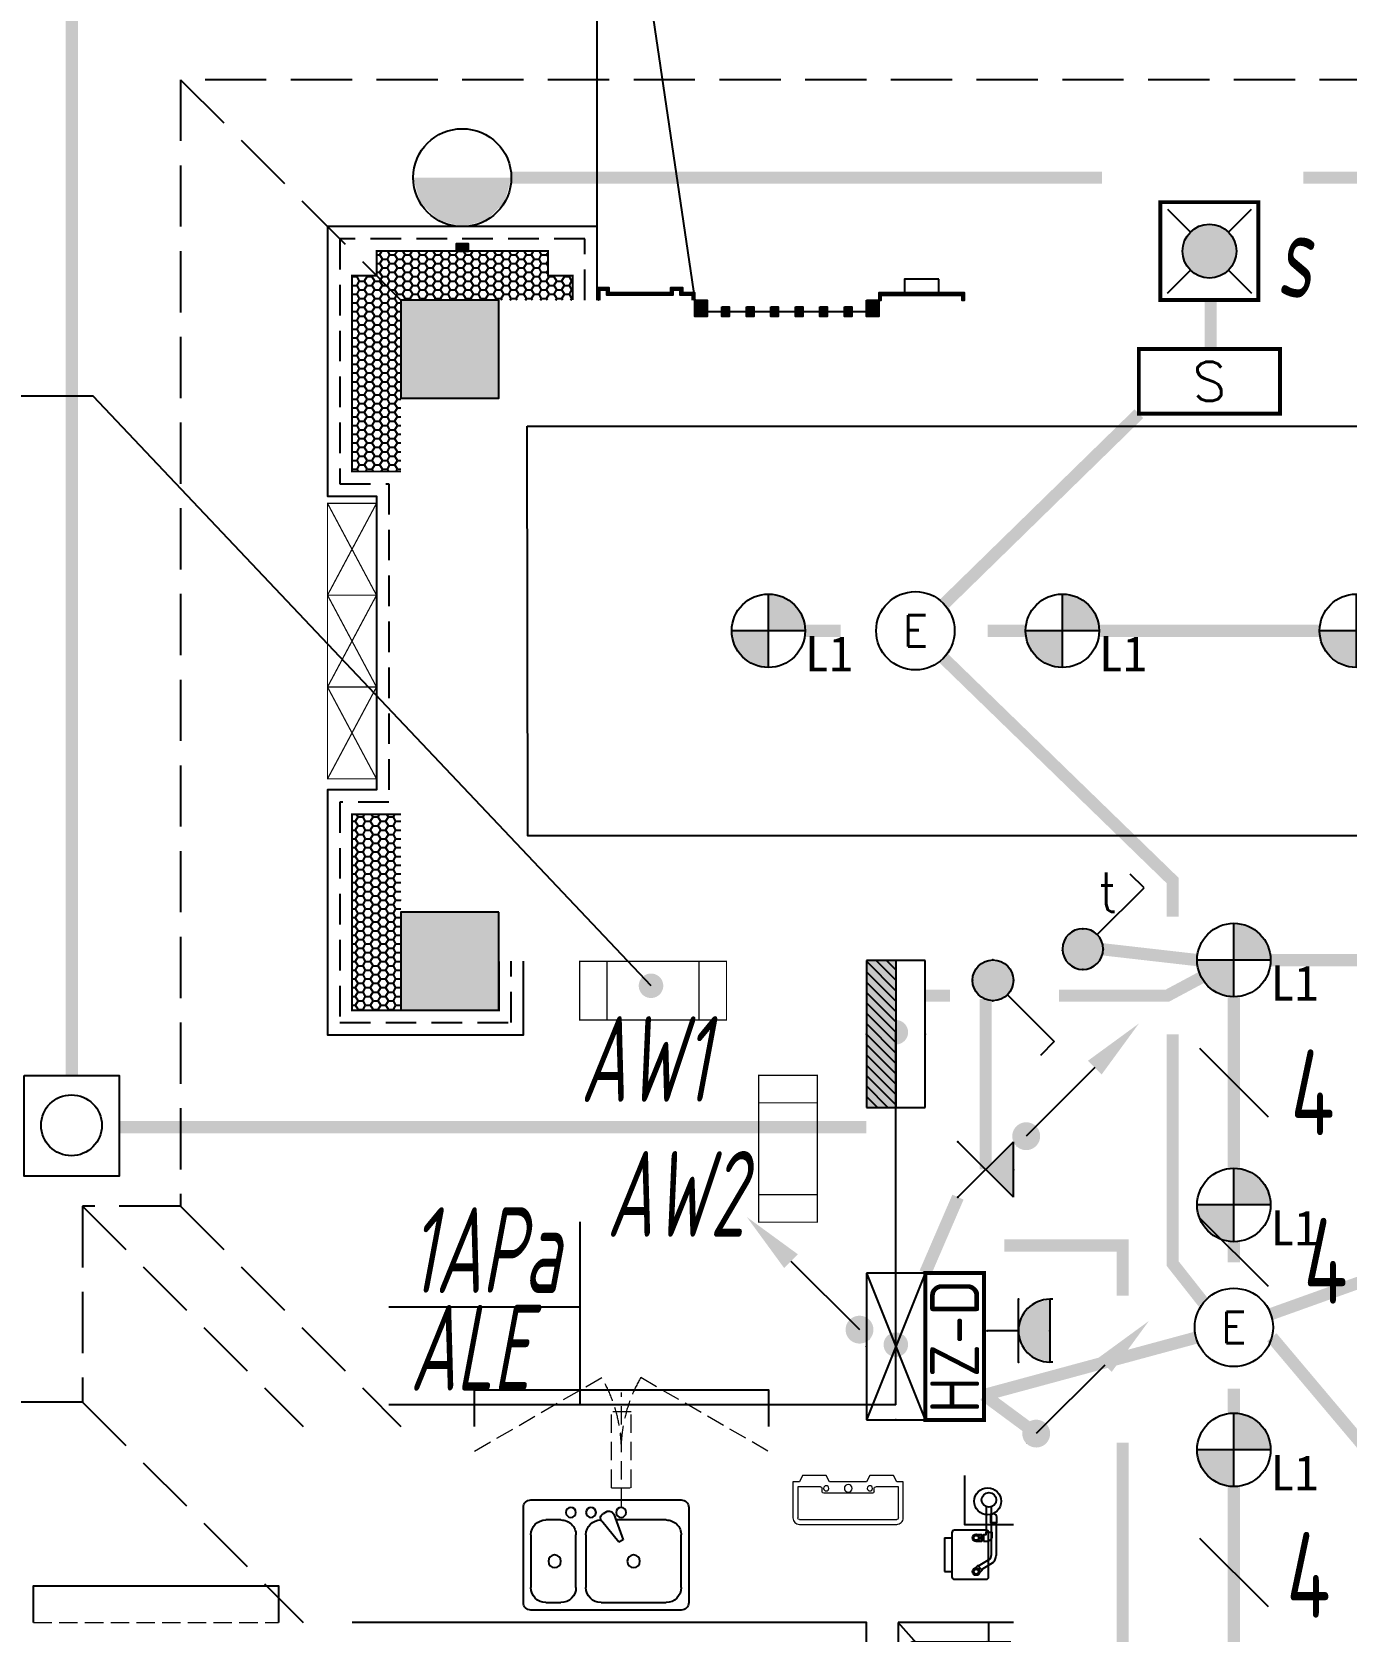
# Model space of a CAD drawing. Extents: x 3774419 to 4775970, y -926964 to 2266.
# Drawn here: x 3825714 to 3831078, y -702800 to -696270 of the extents above; entities that cross this region are included whole.
import ezdxf
from ezdxf.enums import TextEntityAlignment as Align

# ---------------------------------------------------------------- set-up
doc = ezdxf.new("R2010")
doc.units = 0
doc.header["$LTSCALE"] = 1000
doc.header["$MEASUREMENT"] = 0
doc.linetypes.add('DASH', pattern=[0.35, 0.25, -0.1])
doc.linetypes.add('HIDDEN', pattern=[0.375, 0.25, -0.125])
doc.layers.get('0').update_dxf_attribs({"linetype": 'CONTINUOUS'})
for name, color, linetype in [('!!DIM-动力', 7, 'CONTINUOUS'), ('!!电气', 1, 'CONTINUOUS'), ('A-EQPM-MECH', 191, 'CONTINUOUS'), ('A-标注', 1, 'CONTINUOUS'), ('AH-FURNITURE', 1, 'CONTINUOUS'), ('DIM-照明', 7, 'CONTINUOUS'), ('E-天花灯具', 92, 'CONTINUOUS'), ('E-天花辅助2', 54, 'CONTINUOUS'), ('EQUIP-插座', 3, 'CONTINUOUS'), ('EQUIP-照明', 3, 'CONTINUOUS'), ('EQUIP-箱柜', 3, 'CONTINUOUS'), ('IP-bath&kitchen-JOHNSON', 4, 'CONTINUOUS'), ('LVTRY', 252, 'CONTINUOUS'), ('LWIRE', 4, 'CONTINUOUS'), ('TEL_TEXT', 7, 'CONTINUOUS'), ('VPIPE-中水', 122, 'CONTINUOUS'), ('WIRE-动力', 7, 'CONTINUOUS'), ('WIRE-应急', 1, 'DASH'), ('WIRE-照明', 2, 'CONTINUOUS'), ('修改标示', 212, 'CONTINUOUS'), ('卫生间', 6, 'CONTINUOUS'), ('建筑-排气道', 252, 'CONTINUOUS'), ('看线', 185, 'CONTINUOUS'), ('立面', 73, 'CONTINUOUS'), ('立面-看线', 251, 'CONTINUOUS'), ('设备', 253, 'CONTINUOUS'), ('铝合金', 144, 'CONTINUOUS')]:
    doc.layers.add(name, color=color, linetype=linetype)
for name, color, linetype, lineweight in [('PUB_HATCH', 8, 'CONTINUOUS', 9), ('WINDOW', 146, 'CONTINUOUS', 20), ('平面-看线', 252, 'CONTINUOUS', 15), ('平面-空调室内机', 176, 'CONTINUOUS', 9), ('平面-空调预留孔', 252, 'CONTINUOUS', 15), ('立面-洞口示意', 252, 'CONTINUOUS', 13)]:
    doc.layers.add(name, color=color, linetype=linetype, lineweight=lineweight)
doc.styles.add('_TCH_LABEL', font='COMPLEX', dxfattribs={"bigfont": 'GBCBIG'})
doc.styles.add('_TEL_DIM', font='SIMPLEX', dxfattribs={"width": 0.8, "height": 3.5, "bigfont": 'HZTXT'})
doc.styles.add('DIM_FONT', font='SIMPLEX', dxfattribs={"width": 0.7, "bigfont": 'GBCBIG'})
doc.styles.add('HZTXT', font='gbeitc.shx', dxfattribs={"width": 0.8, "height": 400, "bigfont": 'hztxt.shx'})
doc.styles.get("Standard").update_dxf_attribs({"font": 'gbenor.shx', "bigfont": 'gbcbig.shx'})
doc.styles.add('黑体', font='simhei.ttf')
doc.linetypes.add('LED', pattern='A,0.5,-0.2,["LED",Standard,S=0.2,R=0,X=-0.2,Y=-0.1],-0.2', length=0.9)

# ---------------------------------------------------------------- blocks, each defined once
blk = doc.blocks.new('A$C148B7D8E')
at = {"layer": '卫生间', "color": 252, "linetype": 'DASH'}
for p, q in [((7700, 15400), (8600, 14500)), ((7300, 10800), (8200, 9900)), ((7700, 10800), (8600, 9900)), ((7300, 10000), (8200, 9100))]:
    blk.add_line(p, q, dxfattribs=at)
blk.add_lwpolyline([(16100, 14000), (16100, 15400), (7700, 15400), (7700, 10800), (7300, 10800), (7300, 10000), (900, 10000), (900, 9000), (-900, 9000), (-900, -900), (1750, -900), (1750, -2100), (23450, -2100), (23450, -900), (25100, -900)], dxfattribs=at)
blk = doc.blocks.new('rtyg7uyhg')
at = {"layer": 'LVTRY'}
for p, q in [((193590.3, 45458.1), (193590.3, 45069.5)), ((194234.6, 45488.8), (193621, 45488.8)), ((194265.3, 45069.5), (194265.3, 45458.1)), ((193682.3, 45407), (193887.8, 45407)), ((193896.4, 45429.9), (193857.6, 45326.3)), ((193875.3, 45316), (193945.6, 45401.5)), ((193925.8, 45440.4), (193940.1, 45432.2)), ((194111.9, 45407), (194173.3, 45407)), ((193621, 45130.8), (193621, 45345.6)), ((193857.6, 45326.3), (193875.3, 45316)), ((194009.6, 45345.6), (194009.6, 45130.8)), ((194050.5, 45130.8), (194050.5, 45345.6)), ((194234.6, 45345.6), (194234.6, 45130.8)), ((193948.3, 45069.5), (193682.3, 45069.5)), ((194173.3, 45069.5), (194111.9, 45069.5)), ((193621, 45038.8), (194234.6, 45038.8))]:
    blk.add_line(p, q, dxfattribs=at)
for centre, radius in [((193866.4, 45437.7), 20.5), ((193989.2, 45437.7), 20.5), ((194071, 45437.7), 20.5), ((193815.3, 45238.2), 25.6), ((194137.5, 45238.2), 25.6)]:
    blk.add_circle(centre, radius, dxfattribs=at)
for centre, radius, start, end in [((193621, 45458.1), 30.7, 89.99999, 179.99999), ((194234.6, 45458.1), 30.7, 359.99999, 89.99999), ((193682.3, 45345.6), 61.4, 89.99999, 179.99999), ((193915.6, 45422.7), 20.5, 59.99999, 159.46231), ((193929.8, 45414.5), 20.5, 320.53767, 59.99999), ((193948.3, 45345.6), 61.4, 359.99999, 89.99999), ((194111.9, 45345.6), 61.4, 89.99999, 179.99999), ((194173.3, 45345.6), 61.4, 359.99999, 89.99999), ((193682.3, 45130.8), 61.4, 179.99999, 269.99999), ((193948.3, 45130.8), 61.4, 269.99999, 359.99999), ((194111.9, 45130.8), 61.4, 179.99999, 269.99999), ((194173.3, 45130.8), 61.4, 269.99999, 359.99999), ((193621, 45069.5), 30.7, 179.99999, 269.99999), ((194234.6, 45069.5), 30.7, 269.99999, 359.99999)]:
    blk.add_arc(centre, radius, start, end, dxfattribs=at)
at = {"layer": 'LVTRY', "style": 'DIM_FONT', "width": 0.8, "flags": 9}
for tag in ['YSIZE', 'XSIZE']:
    blk.add_attdef(tag, (193927.8, 45487.8), '', height=0.5, rotation=89.99999, dxfattribs=at)
blk = doc.blocks.new('A$C60D053AF')
at = {"layer": 'AH-FURNITURE', "color": 8}
for p, q in [((232.5, -90), (128.3, -90)), ((232.5, -110), (128.3, -110)), ((192.5, -71), (327.6, -71)), ((192.5, -91), (327.6, -91)), ((245, -129.5), (245, -122.5)), ((265, -129.5), (265, -122.5)), ((341.7, -96.9), (370, -143.2)), ((355.9, -82.7), (384.2, -129)), ((255, -281), (255, -251)), ((393, -281), (393, -251)), ((255, -281), (393, -281))]:
    blk.add_line(p, q, dxfattribs=at)
for points in [[(170, -68, 1), (170, -94), (192.5, -94), (192.5, -68)], [(234, -251), (414, -251, 0.414214), (424, -241), (424, -111, 0.414214), (414, -101), (234, -101, 0.414214), (224, -111), (224, -241, 0.414214)], [(268, -122.5), (268, -107, 0.414214), (248, -87), (232.5, -87), (232.5, -113), (242, -113), (242, -122.5)], [(242, -152, 1), (268, -152), (268, -129.5), (242, -129.5)], [(383.8, -161.2, 1), (402.2, -142.8), (386.3, -126.9), (367.9, -145.3)]]:
    blk.add_lwpolyline(points, format="xyb", close=True, dxfattribs=at)
for centre, radius in [((100, -100), 30), ((255, -152), 15), ((255, -152), 10), ((393, -152), 15), ((393, -152), 10)]:
    blk.add_circle(centre, radius, dxfattribs=at)
for radius in [40, 20]:
    blk.add_arc((327.6, -111), radius, 45, 90, dxfattribs=at)
blk = doc.blocks.new('A-Kitchen-7')
at = {"layer": 'LVTRY'}
for p, q in [((-518.7, 779.7), (-7.2, 834.3)), ((-7.2, 834.3), (-3.6, 810.6)), ((-515, 756), (-518.7, 779.7)), ((-3.6, 810.6), (-515, 756)), ((515, 756), (-515, 756)), ((-515, 756), (-515, 40)), ((-485.6, 760.5), (-484.9, 756)), ((-29.1, 767), (-112.1, 756)), ((-29.1, 767), (-35.2, 806.4)), ((515, 780), (0, 780)), ((0, 756), (0, 780)), ((515, 756), (515, 780)), ((515, 40), (515, 756)), ((-515, 40), (515, 40))]:
    blk.add_line(p, q, dxfattribs=at)
blk.add_lwpolyline([(-468.9, 40), (-468.9, 0), (468.9, 0), (468.9, 40)], close=True, dxfattribs=at)
blk = doc.blocks.new('FRSDFDGDGDRGDR')
at = {"layer": '平面-空调预留孔', "color": 252}
for p, q in [((699612.3, 775044), (699612.3, 775441.2)), ((699618.9, 775447.8), (699746.3, 775447.8)), ((699746.3, 775447.8), (699746.3, 775355.4)), ((699719.9, 775342.2), (699719.9, 775143)), ((699726.5, 775348.8), (699739.7, 775348.8)), ((699726.5, 775136.4), (699739.7, 775136.4)), ((699746.3, 775129.8), (699746.3, 775037.4)), ((699746.3, 775037.4), (699618.9, 775037.4))]:
    blk.add_line(p, q, dxfattribs=at)
blk.add_lwpolyline([(699766.1, 775166.7), (699792.5, 775153.5), (699792.5, 775057.2), (699766.1, 775044), (699766.1, 775017.6), (699618.9, 775017.6, -0.414214), (699592.5, 775044), (699592.5, 775441.2, -0.414214), (699618.9, 775467.6), (699766.1, 775467.6), (699766.1, 775441.2), (699792.5, 775428), (699792.5, 775331.6), (699766.1, 775318.4)], format="xyb", close=True, dxfattribs=at)
for centre, radius in [((699739.7, 775331.6), 10.6), ((699739.7, 775243.2), 15.8), ((699739.7, 775153.5), 10.6)]:
    blk.add_circle(centre, radius, dxfattribs=at)
for centre, start, end in [((699618.9, 775441.2), 90, 180), ((699726.5, 775342.2), 90, 180), ((699739.7, 775355.4), 270, 360), ((699726.5, 775143), 180, 270), ((699739.7, 775129.8), 0, 90), ((699618.9, 775044), 180, 270)]:
    blk.add_arc(centre, 6.6, start, end, dxfattribs=at)
blk = doc.blocks.new('*U148')
h = blk.add_hatch(color=5)
h.set_gradient(color1=(0, 0, 255), rotation=180, tint=1)
h.paths.add_polyline_path([(0, 0), (-6.35, -6.35), (-6.35, -2.159), (-15, -2.159), (-15, 2.159), (-6.35, 2.159), (-6.35, 6.35)])
at = {"color": 0, "linetype": 'Continuous'}
blk.add_lwpolyline([(0, 0), (-6.35, -6.35), (-6.35, -2.159), (-15, -2.159), (-15, 2.159), (-6.35, 2.159), (-6.35, 6.35)], close=True, dxfattribs=at)
blk = doc.blocks.new('GDGDRGDRGRD')
at = {"layer": 'PUB_HATCH'}
blk.add_hatch(color=252, dxfattribs=at).paths.add_polyline_path([(430319.8, 370173.6), (430319.8, 370443.6), (430179.8, 370443.6), (430179.8, 370428.6), (430284.8, 370428.6), (430304.8, 370408.6), (430304.8, 370208.6), (430284.8, 370188.6), (429964.8, 370188.6), (429944.8, 370208.6), (429944.8, 370408.6), (429964.8, 370428.6), (430069.8, 370428.6), (430069.8, 370443.6), (429929.8, 370443.6), (429929.8, 370173.6)])
at = {"layer": 'LVTRY', "color": 251}
for p, q in [((430080.5, 371515.4), (429864.6, 371758.3)), ((430334.8, 371758.3), (429864.6, 371758.3)), ((429864.6, 371758.3), (429864.6, 370858.3)), ((430234.8, 370858.3), (430234.8, 371758.3)), ((430334.8, 371515.4), (430080.5, 371515.4)), ((430080.5, 371515.4), (430080.5, 371100.3)), ((429864.6, 370858.3), (430080.5, 371100.3)), ((430080.5, 371100.3), (430334.8, 371100.3)), ((429864.6, 370858.3), (430334.8, 370858.3))]:
    blk.add_line(p, q, dxfattribs=at)
at = {"layer": 'LVTRY'}
for p, q in [((429924.8, 371678.3), (430324.8, 371678.3)), ((429914.8, 370948.3), (429914.8, 371668.3)), ((429994.8, 371628.3), (429994.8, 371418.3)), ((429999.8, 371628.3), (429999.8, 371418.3)), ((430289.8, 371638.3), (430004.8, 371638.3)), ((430289.8, 371633.3), (430004.8, 371633.3)), ((430045.1, 371658.3), (430045.1, 371568.3)), ((430049.6, 371658.3), (430045.1, 371658.3)), ((430049.6, 371568.3), (430049.6, 371658.3)), ((430194.8, 371418.3), (430194.8, 371628.3)), ((430199.8, 371418.3), (430199.8, 371628.3)), ((430234.8, 371668.3), (430234.8, 370948.3)), ((430045.1, 371568.3), (430049.6, 371568.3)), ((429974.8, 371525.6), (430102.3, 371525.6)), ((429974.8, 371521.1), (429974.8, 371525.6)), ((430102.3, 371521.1), (429974.8, 371521.1)), ((430045.1, 371388.3), (430045.1, 371478.3)), ((430045.1, 371478.3), (430049.6, 371478.3)), ((430049.6, 371478.3), (430049.6, 371388.3)), ((430219.8, 371525.6), (430092.3, 371525.6)), ((430092.3, 371525.6), (430092.3, 371521.1)), ((430092.3, 371521.1), (430219.8, 371521.1)), ((430102.3, 371525.6), (430102.3, 371521.1)), ((430219.8, 371521.1), (430219.8, 371525.6)), ((430234.8, 371100.3), (430234.8, 371515.4)), ((430004.8, 371413.3), (430289.8, 371413.3)), ((429935.4, 371358.3), (429974.2, 371358.3)), ((429954.8, 371338.9), (429954.8, 371377.7)), ((430004.8, 371408.3), (430289.8, 371408.3)), ((430049.6, 371388.3), (430045.1, 371388.3)), ((429935.4, 371258.3), (429974.2, 371258.3)), ((429954.8, 371238.9), (429954.8, 371277.7)), ((430045.1, 371228.3), (430045.1, 371138.3)), ((430049.6, 371228.3), (430045.1, 371228.3)), ((430049.6, 371138.3), (430049.6, 371228.3)), ((429994.8, 370988.3), (429994.8, 371198.3)), ((429999.8, 370988.3), (429999.8, 371198.3)), ((430004.8, 371208.3), (430289.8, 371208.3)), ((430004.8, 371203.3), (430289.8, 371203.3)), ((430194.8, 371198.3), (430194.8, 370988.3)), ((430199.8, 371198.3), (430199.8, 370988.3)), ((430102.3, 371095.6), (429974.8, 371095.6)), ((429974.8, 371095.6), (429974.8, 371091.1)), ((429974.8, 371091.1), (430102.3, 371091.1)), ((430045.1, 371138.3), (430049.6, 371138.3)), ((430092.3, 371091.1), (430092.3, 371095.6)), ((430092.3, 371095.6), (430219.8, 371095.6)), ((430219.8, 371091.1), (430092.3, 371091.1)), ((430102.3, 371091.1), (430102.3, 371095.6)), ((430219.8, 371095.6), (430219.8, 371091.1)), ((430045.1, 370958.3), (430045.1, 371048.3)), ((430045.1, 371048.3), (430049.6, 371048.3)), ((430049.6, 371048.3), (430049.6, 370958.3)), ((430289.8, 370983.3), (430004.8, 370983.3)), ((430289.8, 370978.3), (430004.8, 370978.3)), ((430049.6, 370958.3), (430045.1, 370958.3)), ((430324.8, 370938.3), (429924.8, 370938.3))]:
    blk.add_line(p, q, dxfattribs=at)
at = {"layer": 'LVTRY', "color": 252}
for p, q in [((430069.8, 370428.6), (430069.8, 370443.6)), ((430179.8, 370428.6), (430179.8, 370443.6))]:
    blk.add_line(p, q, dxfattribs=at)
at = {"layer": 'LVTRY'}
blk.add_lwpolyline([(429608.8, 370758.3), (429734.8, 370758.3), (429734.8, 371758.3), (427634.8, 371758.3)], dxfattribs=at)
at = {"layer": 'LVTRY', "color": 252}
for points in [[(430334.8, 370158.6), (429914.8, 370158.6), (429914.8, 370458.6), (430334.8, 370458.6)], [(430319.8, 370173.6), (429929.8, 370173.6), (429929.8, 370443.6), (430319.8, 370443.6)], [(429964.8, 370428.6), (430284.8, 370428.6), (430304.8, 370408.6), (430304.8, 370208.6), (430284.8, 370188.6), (429964.8, 370188.6), (429944.8, 370208.6), (429944.8, 370408.6), (429964.8, 370428.6)]]:
    blk.add_lwpolyline(points, close=True, dxfattribs=at)
at = {"layer": 'LVTRY'}
for centre, radius in [((430147.3, 371523.3), 29.7), ((430147.3, 371523.3), 11.7), ((429954.8, 371358.3), 17), ((429954.8, 371258.3), 17), ((430147.3, 371093.3), 29.7), ((430147.3, 371093.3), 11.7)]:
    blk.add_circle(centre, radius, dxfattribs=at)
for centre, radius, start, end in [((429924.8, 371668.3), 10, 90, 180), ((430224.8, 371668.3), 10, 0, 90), ((430004.8, 371628.3), 10, 90, 180), ((430004.8, 371628.3), 5, 90, 180), ((430189.8, 371628.3), 10, 0, 90), ((430189.8, 371628.3), 5, 0, 90), ((430047.3, 371523.3), 56.7, 2.27424, 87.72576), ((430047.3, 371523.3), 52.2, 2.47041, 87.52959), ((430147.3, 371523.3), 56.7, 92.27424, 177.72576), ((430147.3, 371523.3), 52.2, 92.47041, 177.52959), ((430047.3, 371523.3), 56.7, 272.27424, 357.72576), ((430047.3, 371523.3), 52.2, 272.47041, 357.52959), ((430147.3, 371523.3), 56.7, 182.27424, 267.72576), ((430147.3, 371523.3), 52.2, 182.47041, 267.52959), ((430004.8, 371418.3), 10, 180, 270), ((430004.8, 371418.3), 5, 180, 270), ((430189.8, 371418.3), 5, 270, 0), ((430189.8, 371418.3), 10, 270, 0), ((430004.8, 371198.3), 10, 90, 180), ((430004.8, 371198.3), 5, 90, 180), ((430047.3, 371093.3), 56.7, 2.27424, 87.72576), ((430147.3, 371093.3), 56.7, 92.27424, 177.72576), ((430189.8, 371198.3), 10, 0, 90), ((430189.8, 371198.3), 5, 0, 90), ((430047.3, 371093.3), 52.2, 2.47041, 87.52959), ((430047.3, 371093.3), 56.7, 272.27424, 357.72576), ((430047.3, 371093.3), 52.2, 272.47041, 357.52959), ((430147.3, 371093.3), 56.7, 182.27424, 267.72576), ((430147.3, 371093.3), 52.2, 92.47041, 177.52959), ((430147.3, 371093.3), 52.2, 182.47041, 267.52959), ((430004.8, 370988.3), 10, 180, 270), ((430004.8, 370988.3), 5, 180, 270), ((430189.8, 370988.3), 5, 270, 0), ((430189.8, 370988.3), 10, 270, 0), ((429924.8, 370948.3), 10, 180, 270), ((430224.8, 370948.3), 10, 270, 0)]:
    blk.add_arc(centre, radius, start, end, dxfattribs=at)
at = {"layer": '立面-洞口示意', "color": 252}
blk.add_lwpolyline([(430334.8, 370158.6), (430071.3, 370252.5), (429914.8, 370458.6)], dxfattribs=at)
at = {"xscale": -1, "rotation": 270}
blk.add_blockref('FRSDFDGDGDRGDR', (-345582.7, -327434.2), dxfattribs=at)
at = {"xscale": -1}
blk.add_blockref('rtyg7uyhg', (622599.6, 326769.5), dxfattribs=at)
at = {"rotation": 270}
blk.add_blockref('A$C60D053AF', (430334.8, 372358.3), dxfattribs=at)
at = {"layer": 'LVTRY', "color": 1, "extrusion": (0, 0, -1), "xscale": -0.7999999999883585, "yscale": 0.7999999999883585, "zscale": -0.7999999999883585}
blk.add_blockref('A-Kitchen-7', (-429196.8, 370158.6), dxfattribs=at)
at = {"layer": '建筑-排气道', "xscale": -5, "yscale": 5, "zscale": 5, "rotation": 90}
blk.add_blockref('*U148', (430134.7, 370490.9), dxfattribs=at)
blk = doc.blocks.new('dongkong')
at = {"layer": '平面-空调预留孔', "color": 8, "linetype": 'HIDDEN', "ltscale": 0.3}
for p, q in [((-603796, 210899.9), (-603796, 210431.5)), ((-603836, 210821), (-603836, 210510.8)), ((-603836, 210821), (-603756, 210821)), ((-603756, 210821), (-603756, 210510.8))]:
    blk.add_line(p, q, dxfattribs=at)
blk.add_lwpolyline([(-603756, 210510.8), (-603836, 210510.8)], dxfattribs=at)
blk = doc.blocks.new('A$C7D502F78')
at = {"layer": '修改标示', "ltscale": 2}
blk.add_lwpolyline([(-150.6, 197.3), (-10.6, 197.3), (-10.6, 142.3), (-150.6, 142.3)], close=True, dxfattribs=at)
blk = doc.blocks.new('A$C028C60F5')
at = {"color": 252}
blk.add_lwpolyline([(400, 0), (0, 0), (0, -400), (400, -400)], close=True, dxfattribs=at)
at = {"layer": 'PUB_HATCH', "color": 252}
blk.add_solid([(0, -400), (400, -400), (0, 0), (400, 0)], dxfattribs=at)
blk = doc.blocks.new('A$C3EFA6995')
for p in [(9700, 100), (9700, -2400), (15900, -2400)]:
    blk.add_blockref('A$C028C60F5', p)
at = {"xscale": -1}
blk.add_blockref('A$C028C60F5', (16300, 100), dxfattribs=at)
blk = doc.blocks.new('A$C24590F8F')
at = {"layer": '立面'}
h = blk.add_hatch(dxfattribs=at)
h.set_pattern_fill('ANSI31', color=252, scale=2)
h.set_pattern_definition([(45, (-879550.0308, -779765.5013), (-2.24506403, 2.24506403), [])])
h.paths.add_polyline_path([(8725.3, 15800), (8775.3, 15800), (8775.3, 15830), (8725.3, 15830)])
h = blk.add_hatch(dxfattribs=at)
h.set_pattern_fill('ANSI31', color=252, scale=2)
h.set_pattern_definition([(45, (-691542.282, -939480.3315), (-2.24506403, 2.24506403), [])])
h.paths.add_polyline_path([(9300.2, 15600.1), (9700, 15600.1), (9700, 15630.1), (9650, 15630.1), (9650, 15650.2), (9600, 15650.2), (9600, 15630.2), (9350.1, 15630), (9350, 15650.2), (9300.2, 15650.2)])
h.paths.add_polyline_path([(9310.2, 15600.1), (9690, 15600.1), (9690, 15620.1), (9640, 15620.1), (9640, 15640.2), (9610, 15640.2), (9610, 15620.2), (9340.2, 15620), (9340, 15640.2), (9310.2, 15640.2)])
h = blk.add_hatch(dxfattribs=at)
h.set_pattern_fill('ANSI31', color=252, scale=2)
h.set_pattern_definition([(45, (-879750.0308, -780835.0008), (-2.24506403, 2.24506403), [])])
edge = h.paths.add_edge_path()
edge.add_line((10450, 15600), (10460, 15600))
edge.add_line((10460, 15600), (10460, 15620))
edge.add_line((10460, 15620), (10790, 15620))
edge.add_line((10790, 15620), (10790, 15600.1))
edge.add_line((10790, 15600.1), (10800, 15600))
edge.add_line((10800, 15600), (10800, 15630))
edge.add_line((10800, 15630), (10450, 15630))
edge.add_line((10450, 15630), (10450, 15600))
h = blk.add_hatch(dxfattribs=at)
h.set_pattern_fill('ANSI31', color=252, scale=2)
h.set_pattern_definition([(45, (-691602.5177, -939480.5138), (-2.24506403, 2.24506403), [])])
h.paths.add_polyline_path([(9700, 15600), (9750, 15600), (9750, 15533.3), (9700, 15533.3)])
h = blk.add_hatch(dxfattribs=at)
h.set_pattern_fill('ANSI31', color=252, scale=2)
h.set_pattern_definition([(45, (-691492.517, -939480.5144), (-2.24506403, 2.24506403), [])])
h.paths.add_polyline_path([(9810, 15573), (9840, 15573), (9840, 15533.3), (9810, 15533.3)])
h = blk.add_hatch(dxfattribs=at)
h.set_pattern_fill('ANSI31', color=252, scale=2)
h.set_pattern_definition([(45, (-691392.517, -939480.5153), (-2.24506403, 2.24506403), [])])
h.paths.add_polyline_path([(9910, 15573), (9940, 15573), (9940, 15533.3), (9910, 15533.3)])
h = blk.add_hatch(dxfattribs=at)
h.set_pattern_fill('ANSI31', color=252, scale=2)
h.set_pattern_definition([(45, (-691292.517, -939480.5162), (-2.24506403, 2.24506403), [])])
h.paths.add_polyline_path([(10010, 15573), (10040, 15573), (10040, 15533.3), (10010, 15533.3)])
h = blk.add_hatch(dxfattribs=at)
h.set_pattern_fill('ANSI31', color=252, scale=2)
h.set_pattern_definition([(45, (-691192.517, -939480.517), (-2.24506403, 2.24506403), [])])
h.paths.add_polyline_path([(10110, 15573), (10140, 15573), (10140, 15533.3), (10110, 15533.3)])
h = blk.add_hatch(dxfattribs=at)
h.set_pattern_fill('ANSI31', color=252, scale=2)
h.set_pattern_definition([(45, (-691092.517, -939480.518), (-2.24506403, 2.24506403), [])])
h.paths.add_polyline_path([(10210, 15573), (10240, 15573), (10240, 15533.3), (10210, 15533.3)])
h = blk.add_hatch(dxfattribs=at)
h.set_pattern_fill('ANSI31', color=252, scale=2)
h.set_pattern_definition([(45, (-690992.517, -939480.519), (-2.24506403, 2.24506403), [])])
h.paths.add_polyline_path([(10310, 15573), (10340, 15573), (10340, 15533.3), (10310, 15533.3)])
h = blk.add_hatch(dxfattribs=at)
h.set_pattern_fill('ANSI31', color=252, scale=2)
h.set_pattern_definition([(45, (-690902.5144, -939480.51), (-2.24506403, 2.24506403), [])])
h.paths.add_polyline_path([(10400, 15600), (10450, 15600), (10450, 15533.3), (10400, 15533.3)])
at = {"layer": '立面-看线'}
h = blk.add_hatch(dxfattribs=at)
h.set_pattern_fill('HONEY', color=252, scale=13)
h.set_pattern_definition([(0, (-420517.216, -516416.725), (30.95625, 17.872595), [20.6375, -41.275]), (120, (-420517.216, -516416.725), (-30.9562463, 17.8726014), [20.6375, -41.275]), (60, (-420517.216, -516416.725), (3.7e-06, 35.7451964), [-41.275, 20.6375])])
h.paths.add_polyline_path([(9100.3, 15700), (9100.3, 15800), (8400.3, 15800), (8400.3, 15700), (8300.3, 15700), (8300.3, 14900), (8500, 14900), (8500, 15600), (9199.4, 15600), (9199.4, 15700)])
h = blk.add_hatch(dxfattribs=at)
h.set_pattern_fill('HONEY', color=252, scale=13)
h.set_pattern_definition([(0, (-420616.579, -519516.725), (30.95625, 17.872595), [20.6375, -41.275]), (120, (-420616.579, -519516.725), (-30.9562463, 17.8726014), [20.6375, -41.275]), (60, (-420616.579, -519516.725), (3.7e-06, 35.7451964), [-41.275, 20.6375])])
h.paths.add_polyline_path([(8500, 12900), (8500, 12900), (8500, 13500), (8300.6, 13500), (8300.6, 12700), (8500, 12700)])
at = {"color": 252, "const_width": 8}
for points in [[(8500, 14900), (8300.3, 14900), (8300.3, 15700), (8400.3, 15700), (8400.3, 15800), (8690.3, 15800), (8690.3, 15800), (8810.3, 15800), (8810.3, 15800), (9100.3, 15800), (9100.3, 15700), (9200.3, 15700), (9200.3, 15600)], [(8500, 13500), (8300, 13500), (8300, 12700), (8900, 12700), (8900, 12900)]]:
    blk.add_lwpolyline(points, dxfattribs=at)
at = {"layer": 'A-EQPM-MECH', "color": 252}
for points in [[(9300.3, 15600), (9300.3, 18300), (14300.2, 18300), (14300.2, 15600)], [(9300.3, 18300), (9700, 15600)]]:
    blk.add_lwpolyline(points, dxfattribs=at)
at = {"layer": 'IP-bath&kitchen-JOHNSON', "color": 252}
blk.add_lwpolyline([(10800, 10800), (10800, 10600), (11000, 10600)], dxfattribs=at)
at = {"layer": 'VPIPE-中水', "color": 252, "linetype": 'Continuous'}
blk.add_circle((10894.8, 10695), 55, dxfattribs=at)
at = {"layer": 'WINDOW', "color": 252, "linetype": 'DASH', "ltscale": 0.3}
for points in [[(8800, 10900), (9319.6, 11200, -0.131652), (9400, 10900)], [(9998.1, 10900), (9478.5, 11200, 0.131652), (9398.1, 10900)]]:
    blk.add_lwpolyline(points, format="xyb", dxfattribs=at)
at = {"layer": '平面-看线', "color": 252, "linetype": 'DASH', "ltscale": 0.3}
blk.add_lwpolyline([(7000, 10200), (8000, 10200)], dxfattribs=at)
at = {"layer": '看线', "color": 252}
blk.add_lwpolyline([(9300.3, 15600), (9300.3, 15900), (8200.3, 15900), (8200.3, 14800), (8400, 14800), (8400, 13600), (8200, 13600), (8200, 12600), (9000, 12600), (9000, 12900)], dxfattribs=at)
at = {"layer": '看线', "color": 252, "linetype": 'HIDDEN', "ltscale": 0.5}
blk.add_lwpolyline([(9250.3, 15600), (9250.3, 15850), (8250.3, 15850), (8250.3, 14850), (8450, 14850), (8450, 13550), (8250, 13550), (8250, 12650), (8950, 12650), (8950, 12900)], dxfattribs=at)
at = {"layer": '看线', "color": 252, "ltscale": 0.5}
for points in [[(8800, 11000), (8800, 11150), (10000, 11150), (10000, 11000)], [(7000, 10200), (7000, 10350), (8000, 10350), (8000, 10200)]]:
    blk.add_lwpolyline(points, dxfattribs=at)
at = {"layer": '立面', "color": 252}
for p, q in [((9910, 15573), (9940, 15573)), ((9910, 15533.3), (9910, 15573)), ((9940, 15573), (9940, 15533.3)), ((9940, 15533.3), (9910, 15533.3))]:
    blk.add_line(p, q, dxfattribs=at)
for points in [[(8725.3, 15800), (8775.3, 15800), (8775.3, 15830), (8725.3, 15830)], [(9700, 15600), (9750, 15600), (9750, 15533.3), (9700, 15533.3)], [(10010, 15573), (10040, 15573), (10040, 15533.3), (10010, 15533.3)], [(10110, 15573), (10140, 15573), (10140, 15533.3), (10110, 15533.3)], [(10210, 15573), (10240, 15573), (10240, 15533.3), (10210, 15533.3)], [(10310, 15573), (10340, 15573), (10340, 15533.3), (10310, 15533.3)], [(10400, 15600), (10450, 15600), (10450, 15533.3), (10400, 15533.3)]]:
    blk.add_lwpolyline(points, close=True, dxfattribs=at)
blk.add_lwpolyline([(10450, 15600), (10460, 15600), (10460, 15620), (10790, 15620), (10790, 15600.1), (10800, 15600), (10800, 15630), (10450, 15630), (10450, 15600)], dxfattribs=at)
at = {"layer": '设备', "color": 252, "const_width": 5}
for points in [[(8400, 14395), (8400, 14770), (8200, 14770), (8200, 14395)], [(8400, 14020), (8400, 14395), (8200, 14395), (8200, 14020)], [(8400, 13645), (8400, 14020), (8200, 14020), (8200, 13645)]]:
    blk.add_lwpolyline(points, close=True, dxfattribs=at)
for points in [[(8400, 14770), (8200, 14395)], [(8200, 14770), (8400, 14395)], [(8400, 14395), (8200, 14020)], [(8200, 14395), (8400, 14020)], [(8400, 14020), (8200, 13645)], [(8200, 14020), (8400, 13645)]]:
    blk.add_lwpolyline(points, dxfattribs=at)
at = {"layer": '铝合金', "color": 252}
for p, q in [((9750, 15553.2), (9810, 15553.2)), ((9840, 15553.2), (9910, 15553.2)), ((9940, 15553.2), (10010, 15553.2)), ((10040, 15553.2), (10110, 15553.2)), ((10140, 15553.2), (10210, 15553.2)), ((10240, 15553.2), (10310, 15553.2)), ((10340, 15553.2), (10400, 15553.2))]:
    blk.add_line(p, q, dxfattribs=at)
for points in [[(8725.3, 15800), (8775.3, 15800), (8775.3, 15830), (8725.3, 15830)], [(9700, 15600), (9750, 15600), (9750, 15533.3), (9700, 15533.3)], [(9810, 15573), (9840, 15573), (9840, 15533.3), (9810, 15533.3)], [(9910, 15573), (9940, 15573), (9940, 15533.3), (9910, 15533.3)], [(10010, 15573), (10040, 15573), (10040, 15533.3), (10010, 15533.3)], [(10110, 15573), (10140, 15573), (10140, 15533.3), (10110, 15533.3)], [(10210, 15573), (10240, 15573), (10240, 15533.3), (10210, 15533.3)], [(10310, 15573), (10340, 15573), (10340, 15533.3), (10310, 15533.3)], [(10400, 15600), (10450, 15600), (10450, 15533.3), (10400, 15533.3)]]:
    blk.add_lwpolyline(points, close=True, dxfattribs=at)
for points in [[(9700, 15600.1), (9700, 15630.1), (9650, 15630.1), (9650, 15650.2), (9600, 15650.2), (9600, 15630.2), (9350.1, 15630), (9350, 15650.2), (9300.2, 15650.2), (9300.2, 15600.1)], [(9690, 15600.1), (9690, 15620.1), (9640, 15620.1), (9640, 15640.2), (9610, 15640.2), (9610, 15620.2), (9340.2, 15620), (9340, 15640.2), (9310.2, 15640.2), (9310.2, 15600.1)], [(10450, 15600), (10460, 15600), (10460, 15620), (10790, 15620), (10790, 15600.1), (10800, 15600), (10800, 15630), (10450, 15630), (10450, 15600)]]:
    blk.add_lwpolyline(points, dxfattribs=at)
at = {"color": 252}
for name, p in [('A$C148B7D8E', (-100, 1100)), ('A$C3EFA6995', (-1200, 15500)), ('GDGDRGDRGRD', (-419334.8, -361557.7))]:
    blk.add_blockref(name, p, dxfattribs=at)
at = {"layer": '修改标示', "color": 252, "ltscale": 2, "xscale": -1}
blk.add_blockref('A$C7D502F78', (10544.4, 15487.7), dxfattribs=at)
at = {"layer": '平面-空调室内机', "color": 252, "ltscale": 0.3, "xscale": -1, "rotation": 180}
blk.add_blockref('dongkong', (613196, 221570.8), dxfattribs=at)
blk = doc.blocks.new('A$C341176C1')
at = {"layer": '设备', "color": 3, "const_width": 5}
blk.add_lwpolyline([(-240, -200), (0, -200), (0, -800), (-240, -800)], close=True, dxfattribs=at)
for points in [[(-240, -312.3), (0, -312.3)], [(-240, -687.7), (0, -687.7)]]:
    blk.add_lwpolyline(points, dxfattribs=at)
blk = doc.blocks.new('$equip$00001151')
blk.add_circle((0, 0.5), 0.5)
for points in [[(0.433, 0.25), (-0.433, 0.25), (0.5, 0.5), (-0.5, 0.5)], [(0.25, 0.067), (-0.25, 0.067), (0.433, 0.25), (-0.433, 0.25)], [(0, 0), (0, 0), (0.25, 0.067), (-0.25, 0.067)]]:
    blk.add_solid(points)
at = {"flags": 9}
blk.add_attdef('A', (0, 0), '', height=0.00002, dxfattribs=at)
blk = doc.blocks.new('$TelecSys$00000079')
for p, q in [((0.7, 0.7), (0, 0)), ((0.104, 0.104), (0.104, 0.104)), ((-0.104, -0.104), (-0.104, -0.104))]:
    blk.add_line(p, q)
at = {"const_width": 0.142}
blk.add_lwpolyline([(-0.071, 0, 1), (0.071, 0, 1)], format="xyb", close=True, dxfattribs=at)
blk.add_solid([(0.63, 0.77), (0.77, 0.63), (1.15, 1.15)])
at = {"width": 0.8, "flags": 9}
blk.add_attdef('A', (0, 0), '', height=0.00002, dxfattribs=at)
blk = doc.blocks.new('$equip$00001154')
for p, q in [((0, 0.283), (0, -0.283)), ((0, 0.283), (0.566, -0.283)), ((0.566, 0.283), (0, -0.283))]:
    blk.add_line(p, q)
for p in [(0.566, 0.283), (0, 0.004), (0.283, 0), (0.566, -0.283)]:
    blk.add_point(p)
blk.add_solid([(0, -0.283), (0.283, 0), (0, 0.283)])
at = {"layer": 'TEL_TEXT', "style": '_TEL_DIM', "flags": 1}
blk.add_attdef('A', text='', height=0.00002, dxfattribs=at).set_placement((0, 0), align=Align.MIDDLE_CENTER)
blk = doc.blocks.new('$equip$00001237')
for p, q in [((-0.5, 1.05), (-0.5, 1)), ((0.5, 1.05), (0.5, 1)), ((-0.5, 1), (0.5, 1)), ((0.5, 0.5), (-0.5, 0.5)), ((0, 0.5), (0, 0))]:
    blk.add_line(p, q)
blk.add_arc((0, 1), 0.5, 180, 0)
for p in [(0, 1), (-0.5, 0.5), (0.5, 0.5), (0, 0)]:
    blk.add_point(p)
for points in [[(0.433, 0.75), (-0.433, 0.75), (0.5, 1), (-0.5, 1)], [(0.25, 0.567), (-0.25, 0.567), (0.433, 0.75), (-0.433, 0.75)], [(0, 0.5), (0, 0.5), (0.25, 0.567), (-0.25, 0.567)]]:
    blk.add_solid(points)
at = {"flags": 9}
blk.add_attdef('A', (0, 0), '', height=0.00002, dxfattribs=at)
blk = doc.blocks.new('dfgdsgsdg')
at = {"layer": '!!DIM-动力'}
blk.add_lwpolyline([(1783912.6, 547079.1), (1784299.9, 547079.1), (1784299.9, 546667.8), (1783912.6, 546667.8)], close=True, dxfattribs=at)
blk.add_circle((1784105.1, 546875.3), 124.2, dxfattribs=at)
blk = doc.blocks.new('$equip$00001962')
for p, q in [((0.147, 0.356), (0.625, 0.833)), ((0.625, 0.833), (0.766, 0.692))]:
    blk.add_line(p, q)
blk.add_circle((0, 0.208), 0.208)
for p in [(0, 0.417), (-0.208, 0.208), (0.208, 0.208), (0, 0)]:
    blk.add_point(p)
for points in [[(-0.104, 0.389), (0.104, 0.389), (-0.18, 0.313), (0.18, 0.313)], [(0, 0.417), (0, 0.417), (-0.104, 0.389), (0.104, 0.389)], [(-0.18, 0.313), (0.18, 0.313), (-0.208, 0.208), (0.208, 0.208)], [(-0.18, 0.104), (0.18, 0.104), (-0.208, 0.208), (0.208, 0.208)], [(-0.104, 0.028), (0.104, 0.028), (-0.18, 0.104), (0.18, 0.104)], [(0, 0), (0, 0), (-0.104, 0.028), (0.104, 0.028)]]:
    blk.add_solid(points)
at = {"layer": 'TEL_TEXT', "style": '_TEL_DIM', "flags": 1}
blk.add_attdef('A', text='', height=0.00002, dxfattribs=at).set_placement((0, 0), align=Align.MIDDLE_CENTER)
blk = doc.blocks.new('*X10')
at = {"color": 0}
for p, q in [((-250, 32.8), (-182.8, 100)), ((-250, 68.2), (-218.2, 100)), ((-247.5, 0), (-147.5, 100)), ((-212.1, 0), (-112.1, 100)), ((-176.8, 0), (-76.8, 100)), ((-141.4, 0), (-41.4, 100)), ((-106.1, 0), (-6.1, 100)), ((-70.7, 0), (29.3, 100)), ((-35.4, 0), (64.6, 100)), ((0, 0), (100, 100)), ((35.4, 0), (135.4, 100)), ((70.7, 0), (170.7, 100)), ((106.1, 0), (206.1, 100)), ((141.4, 0), (241.4, 100)), ((176.8, 0), (250, 73.2)), ((212.1, 0), (250, 37.9)), ((247.5, 0), (250, 2.5))]:
    blk.add_line(p, q, dxfattribs=at)
blk = doc.blocks.new('$equip$00001414')
for p, q in [((0.75, 0.6), (-0.75, 0.6)), ((-0.75, 0.6), (-0.75, 0)), ((0.75, 0), (0.75, 0.6)), ((-0.75, 0.3), (0.75, 0.3)), ((-0.75, 0), (0.75, 0))]:
    blk.add_line(p, q)
at = {"const_width": 0.3}
blk.add_lwpolyline([(-0.75, 0.15), (0.75, 0.15)], dxfattribs=at)
for p in [(0, 0.6), (-0.75, 0.3), (0.75, 0.3), (0, 0)]:
    blk.add_point(p)
at = {"xscale": 0.00300000000061118, "yscale": 0.00300000000061118, "zscale": 0.00300000000061118}
blk.add_blockref('*X10', (0, 0), dxfattribs=at)
at = {"style": '_TCH_LABEL', "flags": 9}
blk.add_attdef('A', (0, 0), '', height=0.00002, dxfattribs=at)
blk = doc.blocks.new('$equip$00002534')
for p, q in [((-0.72, 0.66), (-0.72, 0)), ((0.72, 0.66), (-0.72, 0.66)), ((0.72, 0), (0.72, 0.66)), ((-0.72, 0), (0.72, 0))]:
    blk.add_line(p, q)
at = {"const_width": 0.04}
blk.add_lwpolyline([(-0.72, 0.66), (-0.72, 0), (0.72, 0), (0.72, 0.66), (-0.72, 0.66), (-0.72, 0)], dxfattribs=at)
for p in [(0, 0.66), (-0.72, 0.33), (0.72, 0.33), (0, 0)]:
    blk.add_point(p)
at = {"color": 7, "style": '_TEL_DIM'}
blk.add_attdef('$TEXT$', text='', height=0.4, dxfattribs=at).set_placement((0, 0.33), align=Align.MIDDLE_CENTER)
at = {"color": 7, "style": '_TEL_DIM', "flags": 1}
blk.add_attdef('A', text='', height=0.00002, dxfattribs=at).set_placement((0, 0), align=Align.MIDDLE_CENTER)
blk = doc.blocks.new('$equip$00002604')
blk.add_hatch(color=256).paths.add_polyline_path([(0.275, 0.5, 1), (-0.274, 0.5, 1)])
for p, q in [((-0.429, 0.929), (-0.194, 0.694)), ((0.194, 0.694), (0.429, 0.929)), ((-0.429, 0.071), (-0.194, 0.306)), ((0.194, 0.306), (0.429, 0.071))]:
    blk.add_line(p, q)
at = {"const_width": 0.04}
blk.add_lwpolyline([(-0.5, 1), (-0.5, 0), (0.5, 0), (0.5, 1), (-0.5, 1), (-0.5, 0)], dxfattribs=at)
blk.add_lwpolyline([(-0.5, 1), (-0.5, 0), (0.5, 0), (0.5, 1)], close=True)
blk.add_circle((0, 0.5), 0.275)
for p in [(0, 1), (-0.5, 0.5), (0.5, 0.5), (0, 0)]:
    blk.add_point(p)
at = {"color": 7, "style": '_TEL_DIM', "flags": 1}
blk.add_attdef('A', text='', height=0.000025, dxfattribs=at).set_placement((0, 0), align=Align.MIDDLE_CENTER)
blk = doc.blocks.new('$equip$00001424')
for p, q in [((-0.75, 0), (0.75, 0.6)), ((-0.75, 0.6), (0.75, 0)), ((0.75, 0.6), (-0.75, 0.6)), ((-0.75, 0.6), (-0.75, 0)), ((0.75, 0), (0.75, 0.6)), ((-0.75, 0), (0.75, 0))]:
    blk.add_line(p, q)
for p in [(0, 0.6), (-0.75, 0.3), (0.75, 0.3), (0, 0)]:
    blk.add_point(p)
at = {"style": '_TCH_LABEL', "flags": 9}
blk.add_attdef('A', (0, 0), '', height=0.00002, dxfattribs=at)
blk = doc.blocks.new('$equip$00002702')
for p, q in [((-0.75, 0.6), (-0.75, 0)), ((0.75, 0.6), (-0.75, 0.6)), ((0.75, 0), (0.75, 0.6)), ((-0.75, 0), (0.75, 0))]:
    blk.add_line(p, q)
at = {"const_width": 0.04}
blk.add_lwpolyline([(-0.75, 0.6), (-0.75, 0), (0.75, 0), (0.75, 0.6), (-0.75, 0.6), (-0.75, 0)], dxfattribs=at)
for p in [(0, 0.6), (-0.75, 0.3), (0.75, 0.3), (0, 0)]:
    blk.add_point(p)
at = {"color": 7}
blk.add_attdef('$TEXT$', text='', height=0.5, dxfattribs=at).set_placement((0, 0.3), align=Align.MIDDLE_CENTER)
at = {"color": 7, "style": '_TEL_DIM', "flags": 1}
for tag in ['A', 'REMARK']:
    blk.add_attdef(tag, text='', height=0.00002, dxfattribs=at).set_placement((0, 0), align=Align.MIDDLE_CENTER)
blk = doc.blocks.new('DFADS')
at = {"layer": 'A-标注'}
h = blk.add_hatch(color=251, dxfattribs=at)
h.paths.add_polyline_path([(3405.603, 358.327), (3406.803, 358.327, 0.414214), (3405.603, 359.527)])
h.paths.add_polyline_path([(3404.403, 358.327, 0.414214), (3405.603, 357.127), (3405.603, 358.327)])
at = {"layer": 'A-标注', "color": 92}
for p, q in [((3405.603, 357.127), (3405.603, 359.527)), ((3406.803, 358.327), (3404.403, 358.327))]:
    blk.add_line(p, q, dxfattribs=at)
blk.add_circle((3405.603, 358.327), 1.2, dxfattribs=at)
at = {"layer": 'A-标注', "color": 3, "style": '黑体'}
blk.add_text('L1', height=1.152, dxfattribs=at).set_placement((3406.799, 357.002))
blk = doc.blocks.new('$equip$00001822')
for p, q in [((0.147, 0.356), (0.625, 0.833)), ((0.625, 0.833), (0.766, 0.692))]:
    blk.add_line(p, q)
blk.add_circle((0, 0.208), 0.208)
for p in [(0, 0.417), (-0.208, 0.208), (0.208, 0.208), (-0.015, 0.001)]:
    blk.add_point(p)
for points in [[(-0.104, 0.389), (0.104, 0.389), (-0.18, 0.313), (0.18, 0.313)], [(0, 0.417), (0, 0.417), (-0.104, 0.389), (0.104, 0.389)], [(-0.18, 0.313), (0.18, 0.313), (-0.208, 0.208), (0.208, 0.208)], [(-0.18, 0.104), (0.18, 0.104), (-0.208, 0.208), (0.208, 0.208)], [(-0.104, 0.028), (0.104, 0.028), (-0.18, 0.104), (0.18, 0.104)], [(0, 0), (0, 0), (-0.104, 0.028), (0.104, 0.028)]]:
    blk.add_solid(points)
at = {"color": 7, "style": '_TEL_DIM'}
blk.add_attdef('$TEXT$', text='', height=0.4, dxfattribs=at).set_placement((0.581, 0.465), align=Align.MIDDLE_CENTER)
at = {"color": 7, "style": '_TEL_DIM', "flags": 1}
blk.add_attdef('A', text='', height=0.00002, dxfattribs=at).set_placement((0, 0), align=Align.MIDDLE_CENTER)
blk = doc.blocks.new('$TelecSys$00000095')
blk.add_line((0.4, 0.4), (-0.4, -0.4))
at = {"width": 0.8}
blk.add_attdef('N', text='', height=1, dxfattribs=at).set_placement((-0.017, 1.056), align=Align.MIDDLE)
blk = doc.blocks.new('$equip$00001838')
blk.add_circle((0, 0), 0.5)
at = {"style": '_TEL_DIM'}
blk.add_attdef('$TEXT$', text='', height=0.4, dxfattribs=at).set_placement((0, 0), align=Align.MIDDLE_CENTER)
at = {"style": '_TEL_DIM', "flags": 1}
blk.add_attdef('A', text='', height=0.00002, dxfattribs=at).set_placement((0, 0), align=Align.MIDDLE_CENTER)

msp = doc.modelspace()

# ---------------------------------------------------------------- linework, layer by layer
at = {"layer": '!!电气'}
for p, q in [((3825963.2, -697757.8), (3821982.5, -697757.8)), ((3828240.6, -700165.3), (3825963.2, -697757.8)), ((3829240, -701876.8), (3829240, -700355)), ((3827951.9, -701876.8), (3827951.9, -701129.8)), ((3827951.9, -701478), (3827170.3, -701478)), ((3827951.9, -701876.8), (3827170.3, -701876.8)), ((3829240, -701876.8), (3827951.9, -701876.8))]:
    msp.add_line(p, q, dxfattribs=at)
at = {"layer": 'DIM-照明', "const_width": 50}
for points in [[(3828265.6, -700165.3, -1), (3828215.6, -700165.3, -1)], [(3829265, -700355, -1), (3829215, -700355, -1)], [(3829265, -701630.9, -1), (3829215, -701630.9, -1)]]:
    msp.add_lwpolyline(points, format="xyb", close=True, dxfattribs=at)
at = {"layer": 'E-天花辅助2', "color": 6, "linetype": 'LED', "ltscale": 0.3}
msp.add_lwpolyline([(3827735.2, -697880.3), (3833304.3, -697880.3), (3833306.9, -699552.7), (3827737.8, -699552.7)], close=True, dxfattribs=at)
at = {"layer": 'WIRE-动力', "color": 6, "linetype": 'Continuous', "const_width": 50}
for points in [[(3825876, -700531.2), (3825876, -694274.1)], [(3829120, -700742.3), (3826069.7, -700742.3)]]:
    msp.add_lwpolyline(points, dxfattribs=at)
at = {"layer": 'WIRE-动力', "color": 6, "const_width": 50}
for points in [[(3829683.6, -701225.9), (3829966.7, -701225.9), (3830165.9, -701225.9), (3830165.9, -701431.2)], [(3830165.9, -702030.4), (3830165.9, -703200.9)]]:
    msp.add_lwpolyline(points, dxfattribs=at)
at = {"layer": 'WIRE-应急', "const_width": 50}
for points in [[(3830525.1, -697365.3), (3830525.1, -697565.3)], [(3829436.8, -698606.4), (3830232.1, -697829.3)], [(3830370.3, -699883.7), (3830370.3, -699735.8), (3829434.7, -698827.1)], [(3829606.7, -700915.2), (3829606.7, -700219.7)], [(3830495.9, -701459.3), (3830370.3, -701299.9), (3830370.3, -700363.1)], [(3829360, -701338.2), (3829493.7, -701028.4)], [(3830770.6, -701506.3), (3831669.3, -701184.3)], [(3829600, -701836.5), (3830465.5, -701602.1)], [(3831172.8, -704030.1), (3831172.8, -702072.6), (3830774.8, -701600.4)], [(3829600, -701836.5), (3829813.1, -701994)]]:
    msp.add_lwpolyline(points, dxfattribs=at)
at = {"layer": 'WIRE-照明', "linetype": 'Continuous', "const_width": 50}
for points in [[(3827670.2, -696865.3), (3830081.6, -696865.3)], [(3830904.2, -696865.3), (3833378.9, -696865.3)]]:
    msp.add_lwpolyline(points, dxfattribs=at)
at = {"layer": 'WIRE-照明', "color": 2, "linetype": 'Continuous', "const_width": 50}
for points in [[(3828869.9, -698715.6), (3829014.3, -698715.6)], [(3829614.3, -698715.6), (3829769.9, -698715.6)], [(3830069.9, -698715.6), (3830969.9, -698715.6)], [(3830075.5, -700015.3), (3830470, -700060.3)], [(3829906.4, -700205.5), (3830348.7, -700205.5), (3830487.7, -700131.1)], [(3829360, -700205.5), (3829461.8, -700205.5)], [(3830620, -700910.3), (3830620, -700210.3)], [(3830620, -701294.8), (3830620, -701210.3)], [(3830620, -701910.3), (3830620, -701810.1)], [(3830620, -702910.3), (3830620, -702210.3)]]:
    msp.add_lwpolyline(points, dxfattribs=at)
at = {"layer": 'WIRE-照明', "color": 2, "const_width": 50}
msp.add_lwpolyline([(3830770, -700060.3), (3831670, -700060.3)], dxfattribs=at)

# ---------------------------------------------------------------- block references
at = {"layer": '!!DIM-动力', "rotation": 0.001736889965600356}
msp.add_blockref('dfgdsgsdg', (2041786.3, -1247664.4), dxfattribs=at)
at = {"layer": '!!电气'}
msp.add_blockref('A$C24590F8F', (3818720, -712965.3), dxfattribs=at)
at = {"rotation": 90}
msp.add_blockref('A$C341176C1', (3827749, -700065.3), dxfattribs=at)
msp.add_blockref('A$C341176C1', (3828920, -700330.8))
at = {"layer": 'DIM-照明', "color": 2}
ref = msp.add_blockref('$TelecSys$00000095', (3830620, -700560.3), dxfattribs=dict(at, xscale=350, yscale=350, zscale=350, rotation=90.00000000003811))
ref.add_attrib('N', '4', dxfattribs={"layer": '0', "color": 7, "height": 350, "width": 0.8}).set_placement((3830941.5, -700600.4), align=Align.MIDDLE)
ref = msp.add_blockref('$TelecSys$00000095', (3830620, -701252.5), dxfattribs=dict(at, xscale=350, yscale=350, zscale=350, rotation=90))
ref.add_attrib('N', '4', dxfattribs={"layer": '0', "color": 7, "height": 350, "width": 0.8}).set_placement((3830994.4, -701288.4), align=Align.MIDDLE)
ref = msp.add_blockref('$TelecSys$00000095', (3830620, -702560.3), dxfattribs=dict(at, xscale=350, yscale=350, zscale=350, rotation=90))
ref.add_attrib('N', '4', dxfattribs={"layer": '0', "color": 7, "height": 350, "width": 0.8}).set_placement((3830924.5, -702570.7), align=Align.MIDDLE)
at = {"layer": 'E-天花灯具', "xscale": 125.0002399057885, "yscale": 125.0002399057885, "zscale": 125.0002399057885}
for p in [(3403018.8, -743506.5), (3404218.8, -743506.5), (3405418.8, -743506.5), (3404918.8, -744851.2), (3404918.8, -745851.2), (3404918.8, -746851.2)]:
    msp.add_blockref('DFADS', p, dxfattribs=at)
at = {"layer": 'EQUIP-插座', "color": 2, "xscale": 256, "yscale": 256, "zscale": 256, "rotation": 270.0000000494923}
msp.add_blockref('$equip$00001237', (3829612.6, -701573.7), dxfattribs=at)
at = {"layer": 'EQUIP-照明', "color": 2, "xscale": 400, "yscale": 400, "zscale": 400}
msp.add_blockref('$equip$00001151', (3827470.2, -697065.3), dxfattribs=at)
at = {"layer": 'EQUIP-照明', "xscale": 400, "yscale": 400, "zscale": 400}
msp.add_blockref('$equip$00002604', (3830520.1, -697365.3), dxfattribs=at)
at = {"layer": 'EQUIP-照明'}
ref = msp.add_blockref('$equip$00002534', (3830520.1, -697565.3), dxfattribs=dict(at, xscale=400, yscale=400, zscale=400, rotation=180))
ref.add_attrib('$TEXT$', 'S', dxfattribs={"layer": '0', "color": 7, "height": 160, "style": '_TEL_DIM'}).set_placement((3830520.1, -697697.3), align=Align.MIDDLE_CENTER)
at = {"layer": 'EQUIP-照明', "xscale": 320.0000000000001, "yscale": 320.0000000000001, "zscale": 320.0000000000001, "rotation": 2.996873212502449e-05}
for p in [(3829319.9, -698715.6), (3830620, -701560.3)]:
    msp.add_blockref('$equip$00001838', p, dxfattribs=at).add_auto_attribs({'$TEXT$': 'E'})
at = {"layer": 'EQUIP-照明', "color": 2}
ref = msp.add_blockref('$equip$00001822', (3829920, -700015.3), dxfattribs=dict(at, xscale=-400, yscale=400, zscale=400, rotation=269.9999999902546))
ref.add_attrib('$TEXT$', 't', dxfattribs={"layer": '0', "color": 7, "height": 160, "style": '_TEL_DIM'}).set_placement((3830105.8, -699783.1), align=Align.MIDDLE_CENTER)
at = {"layer": 'EQUIP-照明', "xscale": 400, "yscale": 400, "zscale": 400}
for name, p, rotation in [('$equip$00001962', (3829553.3, -700143), 269.9999999902546), ('$equip$00001154', (3829720, -700915.3), 180.0000000022976)]:
    msp.add_blockref(name, p, dxfattribs=dict(at, rotation=rotation))
at = {"layer": 'EQUIP-箱柜', "xscale": 400, "yscale": 400, "zscale": 400, "rotation": 270.0000000388692}
for name, p in [('$equip$00001414', (3829120, -700362.3)), ('$equip$00001424', (3829120, -701638.2))]:
    msp.add_blockref(name, p, dxfattribs=at)
at = {"layer": 'EQUIP-箱柜', "xscale": 400.0000000000001, "yscale": 400.0000000000001, "zscale": 400.0000000000001, "rotation": 90.00002996873728}
msp.add_blockref('$equip$00002702', (3829600, -701638.2), dxfattribs=at).add_auto_attribs({'$TEXT$': 'HZ-D'})
at = {"layer": 'LWIRE', "yscale": 400, "zscale": 400}
for p, xscale in [((3829772.2, -700779.5), 400), ((3829091.8, -701569.5), -400), ((3829813.1, -701994), 400)]:
    msp.add_blockref('$TelecSys$00000079', p, dxfattribs=dict(at, xscale=xscale))

# ---------------------------------------------------------------- texts
at = {"layer": 'DIM-照明', "color": 7, "style": 'HZTXT', "width": 0.7}
for s, p in [('s', (3830792.4, -697356)), ('AW1', (3827953.1, -700639.2)), ('AW2', (3828060.2, -701190)), ('1APa', (3827256.8, -701419.5)), ('ALE', (3827256.8, -701818.2))]:
    msp.add_text(s, height=350, dxfattribs=at).set_placement(p)

doc.saveas('drawing.dxf')
